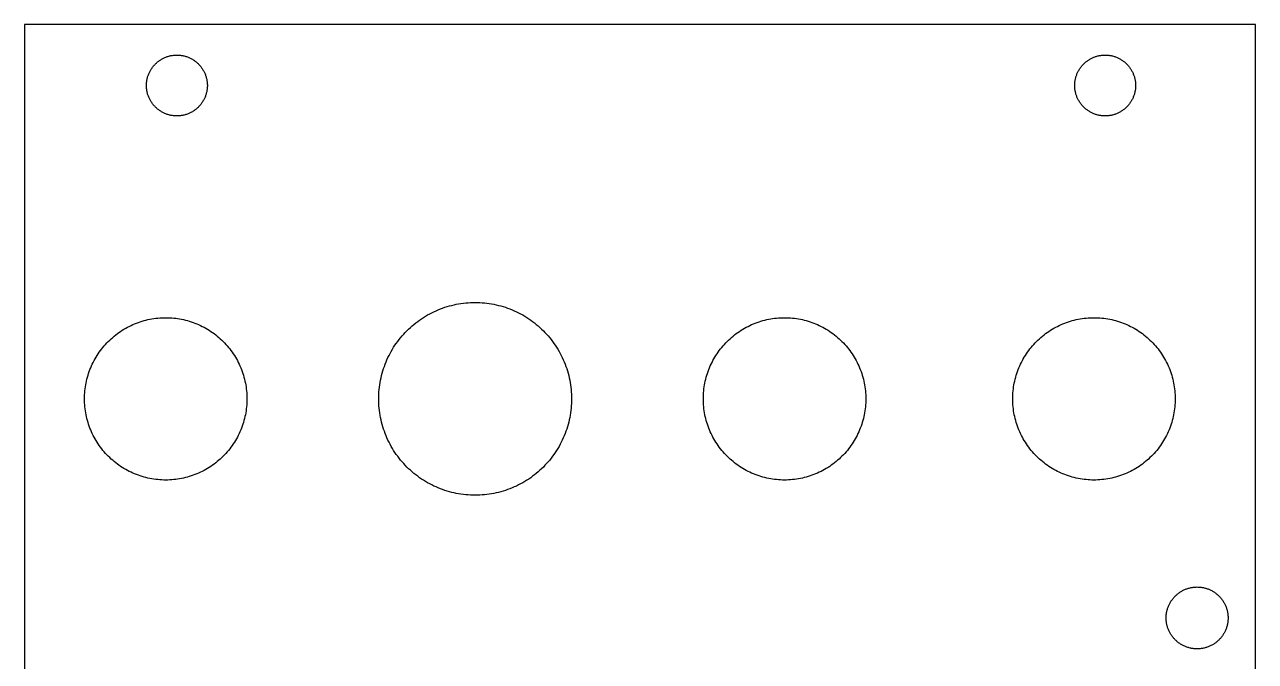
# Model space of a CAD drawing. Extents: x 9 to 70, y 0 to 129.
# Drawn here: x 8.9 to 69.6, y 97.4 to 128.8 of the extents above; entities that cross this region are included whole.
import ezdxf

# ---------------------------------------------------------------- set-up
doc = ezdxf.new("R2010")
doc.units = 0

msp = doc.modelspace()

# ---------------------------------------------------------------- linework, layer by layer
at = {"color": 5, "true_color": 0x0000ff}
msp.add_polyline3d([(69.56653, 0.3175, 0), (69.56653, 128.81762, 0), (8.94638, 128.81762, 0), (8.94638, 0.3175, 0), (69.56653, 0.3175, 0)], close=True, dxfattribs=at)
at = {"color": 34, "true_color": 0x008000}
for points in [[(8.946388, 0.3175, 0), (69.566536, 0.3175, 0), (69.566536, 128.817624, 0), (8.946388, 128.817624, 0), (8.946388, 0.3175, 0)], [(14.946376, 125.817376, 0), (14.946884, 125.856238, 0), (14.948408, 125.895354, 0), (14.950948, 125.934216, 0), (14.954504, 125.972824, 0), (14.959076, 126.011686, 0), (14.964664, 126.05004, 0), (14.971014, 126.088394, 0), (14.978634, 126.126748, 0), (14.98727, 126.164848, 0), (14.996668, 126.20244, 0), (15.007082, 126.240032, 0), (15.018512, 126.277116, 0), (15.030958, 126.3142, 0), (15.04442, 126.350776, 0), (15.058644, 126.386844, 0), (15.073884, 126.422658, 0), (15.09014, 126.458218, 0), (15.107158, 126.49327, 0), (15.125192, 126.527814, 0), (15.144242, 126.56185, 0), (15.1638, 126.595378, 0), (15.184628, 126.628398, 0), (15.205964, 126.66091, 0), (15.228316, 126.692914, 0), (15.25143, 126.724156, 0), (15.275306, 126.75489, 0), (15.300198, 126.784862, 0), (15.325598, 126.814326, 0), (15.352014, 126.843028, 0), (15.378938, 126.871222, 0), (15.406624, 126.898654, 0), (15.435072, 126.925324, 0), (15.464028, 126.950978, 0), (15.494, 126.976124, 0), (15.524226, 127.000508, 0), (15.555214, 127.02413, 0), (15.586964, 127.046736, 0), (15.619222, 127.068834, 0), (15.651988, 127.089662, 0), (15.685262, 127.109982, 0), (15.719044, 127.129286, 0), (15.753334, 127.147828, 0), (15.788132, 127.165354, 0), (15.823438, 127.181864, 0), (15.858998, 127.197612, 0), (15.895066, 127.212344, 0), (15.931388, 127.226314, 0), (15.968218, 127.239268, 0), (16.005302, 127.251206, 0), (16.04264, 127.262128, 0), (16.080232, 127.272034, 0), (16.118078, 127.281178, 0), (16.156178, 127.289052, 0), (16.194532, 127.296164, 0), (16.232886, 127.30226, 0), (16.271748, 127.30734, 0), (16.310356, 127.311404, 0), (16.349218, 127.314452, 0), (16.38808, 127.316484, 0), (16.426942, 127.3175, 0), (16.466058, 127.3175, 0), (16.50492, 127.316484, 0), (16.543782, 127.314452, 0), (16.582644, 127.311404, 0), (16.621252, 127.30734, 0), (16.660114, 127.30226, 0), (16.698468, 127.296164, 0), (16.736822, 127.289052, 0), (16.774922, 127.281178, 0), (16.812768, 127.272034, 0), (16.85036, 127.262128, 0), (16.887698, 127.251206, 0), (16.924782, 127.239268, 0), (16.961612, 127.226314, 0), (16.997934, 127.212344, 0), (17.034002, 127.197612, 0), (17.069562, 127.181864, 0), (17.104868, 127.165354, 0), (17.139666, 127.147828, 0), (17.173956, 127.129286, 0), (17.207738, 127.109982, 0), (17.241012, 127.089662, 0), (17.273778, 127.068834, 0), (17.306036, 127.046736, 0), (17.337786, 127.02413, 0), (17.368774, 127.000508, 0), (17.399, 126.976124, 0), (17.428972, 126.950978, 0), (17.457928, 126.925324, 0), (17.486376, 126.898654, 0), (17.514062, 126.871222, 0), (17.540986, 126.843028, 0), (17.567402, 126.814326, 0), (17.592802, 126.784862, 0), (17.617694, 126.75489, 0), (17.64157, 126.724156, 0), (17.664684, 126.692914, 0), (17.687036, 126.66091, 0), (17.708372, 126.628398, 0), (17.7292, 126.595378, 0), (17.748758, 126.56185, 0), (17.767808, 126.527814, 0), (17.785842, 126.49327, 0), (17.80286, 126.458218, 0), (17.819116, 126.422658, 0), (17.834356, 126.386844, 0), (17.84858, 126.350776, 0), (17.862042, 126.3142, 0), (17.874488, 126.277116, 0), (17.885918, 126.240032, 0), (17.896332, 126.20244, 0), (17.90573, 126.164848, 0), (17.914366, 126.126748, 0), (17.921986, 126.088394, 0), (17.928336, 126.05004, 0), (17.933924, 126.011686, 0), (17.938496, 125.972824, 0), (17.942052, 125.934216, 0), (17.944592, 125.895354, 0), (17.946116, 125.856238, 0), (17.946624, 125.817376, 0), (17.946116, 125.778514, 0), (17.944592, 125.739398, 0), (17.942052, 125.700536, 0), (17.938496, 125.661928, 0), (17.933924, 125.623066, 0), (17.928336, 125.584712, 0), (17.921986, 125.546358, 0), (17.914366, 125.508004, 0), (17.90573, 125.469904, 0), (17.896332, 125.432312, 0), (17.885918, 125.39472, 0), (17.874488, 125.357636, 0), (17.862042, 125.320552, 0), (17.84858, 125.283976, 0), (17.834356, 125.247908, 0), (17.819116, 125.212094, 0), (17.80286, 125.176534, 0), (17.785842, 125.141482, 0), (17.767808, 125.106938, 0), (17.748758, 125.072902, 0), (17.7292, 125.039374, 0), (17.708372, 125.006354, 0), (17.687036, 124.973842, 0), (17.664684, 124.941838, 0), (17.64157, 124.910596, 0), (17.617694, 124.879862, 0), (17.592802, 124.84989, 0), (17.567402, 124.820426, 0), (17.540986, 124.791724, 0), (17.514062, 124.76353, 0), (17.486376, 124.736098, 0), (17.457928, 124.709428, 0), (17.428972, 124.683774, 0), (17.399, 124.658628, 0), (17.368774, 124.634244, 0), (17.337786, 124.610622, 0), (17.306036, 124.588016, 0), (17.273778, 124.565918, 0), (17.241012, 124.54509, 0), (17.207738, 124.52477, 0), (17.173956, 124.505466, 0), (17.139666, 124.486924, 0), (17.104868, 124.469398, 0), (17.069562, 124.452888, 0), (17.034002, 124.43714, 0), (16.997934, 124.422408, 0), (16.961612, 124.408438, 0), (16.924782, 124.395484, 0), (16.887698, 124.383546, 0), (16.85036, 124.372624, 0), (16.812768, 124.362718, 0), (16.774922, 124.353574, 0), (16.736822, 124.3457, 0), (16.698468, 124.338588, 0), (16.660114, 124.332492, 0), (16.621252, 124.327412, 0), (16.582644, 124.323348, 0), (16.543782, 124.3203, 0), (16.50492, 124.318268, 0), (16.466058, 124.317252, 0), (16.426942, 124.317252, 0), (16.38808, 124.318268, 0), (16.349218, 124.3203, 0), (16.310356, 124.323348, 0), (16.271748, 124.327412, 0), (16.232886, 124.332492, 0), (16.194532, 124.338588, 0), (16.156178, 124.3457, 0), (16.118078, 124.353574, 0), (16.080232, 124.362718, 0), (16.04264, 124.372624, 0), (16.005302, 124.383546, 0), (15.968218, 124.395484, 0), (15.931388, 124.408438, 0), (15.895066, 124.422408, 0), (15.858998, 124.43714, 0), (15.823438, 124.452888, 0), (15.788132, 124.469398, 0), (15.753334, 124.486924, 0), (15.719044, 124.505466, 0), (15.685262, 124.52477, 0), (15.651988, 124.54509, 0), (15.619222, 124.565918, 0), (15.586964, 124.588016, 0), (15.555214, 124.610622, 0), (15.524226, 124.634244, 0), (15.494, 124.658628, 0), (15.464028, 124.683774, 0), (15.435072, 124.709428, 0), (15.406624, 124.736098, 0), (15.378938, 124.76353, 0), (15.352014, 124.791724, 0), (15.325598, 124.820426, 0), (15.300198, 124.84989, 0), (15.275306, 124.879862, 0), (15.25143, 124.910596, 0), (15.228316, 124.941838, 0), (15.205964, 124.973842, 0), (15.184628, 125.006354, 0), (15.1638, 125.039374, 0), (15.144242, 125.072902, 0), (15.125192, 125.106938, 0), (15.107158, 125.141482, 0), (15.09014, 125.176534, 0), (15.073884, 125.212094, 0), (15.058644, 125.247908, 0), (15.04442, 125.283976, 0), (15.030958, 125.320552, 0), (15.018512, 125.357636, 0), (15.007082, 125.39472, 0), (14.996668, 125.432312, 0), (14.98727, 125.469904, 0), (14.978634, 125.508004, 0), (14.971014, 125.546358, 0), (14.964664, 125.584712, 0), (14.959076, 125.623066, 0), (14.954504, 125.661928, 0), (14.950948, 125.700536, 0), (14.948408, 125.739398, 0), (14.946884, 125.778514, 0), (14.946376, 125.817376, 0)], [(60.666376, 125.817376, 0), (60.666884, 125.856238, 0), (60.668408, 125.895354, 0), (60.670948, 125.934216, 0), (60.674504, 125.972824, 0), (60.679076, 126.011686, 0), (60.684664, 126.05004, 0), (60.691014, 126.088394, 0), (60.698634, 126.126748, 0), (60.70727, 126.164848, 0), (60.716668, 126.20244, 0), (60.727082, 126.240032, 0), (60.738512, 126.277116, 0), (60.750958, 126.3142, 0), (60.76442, 126.350776, 0), (60.778644, 126.386844, 0), (60.793884, 126.422658, 0), (60.81014, 126.458218, 0), (60.827158, 126.49327, 0), (60.845192, 126.527814, 0), (60.864242, 126.56185, 0), (60.8838, 126.595378, 0), (60.904628, 126.628398, 0), (60.925964, 126.66091, 0), (60.948316, 126.692914, 0), (60.97143, 126.724156, 0), (60.995306, 126.75489, 0), (61.020198, 126.784862, 0), (61.045598, 126.814326, 0), (61.072014, 126.843028, 0), (61.098938, 126.871222, 0), (61.126624, 126.898654, 0), (61.155072, 126.925324, 0), (61.184028, 126.950978, 0), (61.214, 126.976124, 0), (61.244226, 127.000508, 0), (61.275214, 127.02413, 0), (61.306964, 127.046736, 0), (61.339222, 127.068834, 0), (61.371988, 127.089662, 0), (61.405262, 127.109982, 0), (61.439044, 127.129286, 0), (61.473334, 127.147828, 0), (61.508132, 127.165354, 0), (61.543438, 127.181864, 0), (61.578998, 127.197612, 0), (61.615066, 127.212344, 0), (61.651388, 127.226314, 0), (61.688218, 127.239268, 0), (61.725302, 127.251206, 0), (61.76264, 127.262128, 0), (61.800232, 127.272034, 0), (61.838078, 127.281178, 0), (61.876178, 127.289052, 0), (61.914532, 127.296164, 0), (61.952886, 127.30226, 0), (61.991748, 127.30734, 0), (62.030356, 127.311404, 0), (62.069218, 127.314452, 0), (62.10808, 127.316484, 0), (62.146942, 127.3175, 0), (62.186058, 127.3175, 0), (62.22492, 127.316484, 0), (62.263782, 127.314452, 0), (62.302644, 127.311404, 0), (62.341252, 127.30734, 0), (62.380114, 127.30226, 0), (62.418468, 127.296164, 0), (62.456822, 127.289052, 0), (62.494922, 127.281178, 0), (62.532768, 127.272034, 0), (62.57036, 127.262128, 0), (62.607698, 127.251206, 0), (62.644782, 127.239268, 0), (62.681612, 127.226314, 0), (62.717934, 127.212344, 0), (62.754002, 127.197612, 0), (62.789562, 127.181864, 0), (62.824868, 127.165354, 0), (62.859666, 127.147828, 0), (62.893956, 127.129286, 0), (62.927738, 127.109982, 0), (62.961012, 127.089662, 0), (62.993778, 127.068834, 0), (63.026036, 127.046736, 0), (63.057786, 127.02413, 0), (63.088774, 127.000508, 0), (63.119, 126.976124, 0), (63.148972, 126.950978, 0), (63.177928, 126.925324, 0), (63.206376, 126.898654, 0), (63.234062, 126.871222, 0), (63.260986, 126.843028, 0), (63.287402, 126.814326, 0), (63.312802, 126.784862, 0), (63.337694, 126.75489, 0), (63.36157, 126.724156, 0), (63.384684, 126.692914, 0), (63.407036, 126.66091, 0), (63.428372, 126.628398, 0), (63.4492, 126.595378, 0), (63.468758, 126.56185, 0), (63.487808, 126.527814, 0), (63.505842, 126.49327, 0), (63.52286, 126.458218, 0), (63.539116, 126.422658, 0), (63.554356, 126.386844, 0), (63.56858, 126.350776, 0), (63.582042, 126.3142, 0), (63.594488, 126.277116, 0), (63.605918, 126.240032, 0), (63.616332, 126.20244, 0), (63.62573, 126.164848, 0), (63.634366, 126.126748, 0), (63.641986, 126.088394, 0), (63.648336, 126.05004, 0), (63.653924, 126.011686, 0), (63.658496, 125.972824, 0), (63.662052, 125.934216, 0), (63.664592, 125.895354, 0), (63.666116, 125.856238, 0), (63.666624, 125.817376, 0), (63.666116, 125.778514, 0), (63.664592, 125.739398, 0), (63.662052, 125.700536, 0), (63.658496, 125.661928, 0), (63.653924, 125.623066, 0), (63.648336, 125.584712, 0), (63.641986, 125.546358, 0), (63.634366, 125.508004, 0), (63.62573, 125.469904, 0), (63.616332, 125.432312, 0), (63.605918, 125.39472, 0), (63.594488, 125.357636, 0), (63.582042, 125.320552, 0), (63.56858, 125.283976, 0), (63.554356, 125.247908, 0), (63.539116, 125.212094, 0), (63.52286, 125.176534, 0), (63.505842, 125.141482, 0), (63.487808, 125.106938, 0), (63.468758, 125.072902, 0), (63.4492, 125.039374, 0), (63.428372, 125.006354, 0), (63.407036, 124.973842, 0), (63.384684, 124.941838, 0), (63.36157, 124.910596, 0), (63.337694, 124.879862, 0), (63.312802, 124.84989, 0), (63.287402, 124.820426, 0), (63.260986, 124.791724, 0), (63.234062, 124.76353, 0), (63.206376, 124.736098, 0), (63.177928, 124.709428, 0), (63.148972, 124.683774, 0), (63.119, 124.658628, 0), (63.088774, 124.634244, 0), (63.057786, 124.610622, 0), (63.026036, 124.588016, 0), (62.993778, 124.565918, 0), (62.961012, 124.54509, 0), (62.927738, 124.52477, 0), (62.893956, 124.505466, 0), (62.859666, 124.486924, 0), (62.824868, 124.469398, 0), (62.789562, 124.452888, 0), (62.754002, 124.43714, 0), (62.717934, 124.422408, 0), (62.681612, 124.408438, 0), (62.644782, 124.395484, 0), (62.607698, 124.383546, 0), (62.57036, 124.372624, 0), (62.532768, 124.362718, 0), (62.494922, 124.353574, 0), (62.456822, 124.3457, 0), (62.418468, 124.338588, 0), (62.380114, 124.332492, 0), (62.341252, 124.327412, 0), (62.302644, 124.323348, 0), (62.263782, 124.3203, 0), (62.22492, 124.318268, 0), (62.186058, 124.317252, 0), (62.146942, 124.317252, 0), (62.10808, 124.318268, 0), (62.069218, 124.3203, 0), (62.030356, 124.323348, 0), (61.991748, 124.327412, 0), (61.952886, 124.332492, 0), (61.914532, 124.338588, 0), (61.876178, 124.3457, 0), (61.838078, 124.353574, 0), (61.800232, 124.362718, 0), (61.76264, 124.372624, 0), (61.725302, 124.383546, 0), (61.688218, 124.395484, 0), (61.651388, 124.408438, 0), (61.615066, 124.422408, 0), (61.578998, 124.43714, 0), (61.543438, 124.452888, 0), (61.508132, 124.469398, 0), (61.473334, 124.486924, 0), (61.439044, 124.505466, 0), (61.405262, 124.52477, 0), (61.371988, 124.54509, 0), (61.339222, 124.565918, 0), (61.306964, 124.588016, 0), (61.275214, 124.610622, 0), (61.244226, 124.634244, 0), (61.214, 124.658628, 0), (61.184028, 124.683774, 0), (61.155072, 124.709428, 0), (61.126624, 124.736098, 0), (61.098938, 124.76353, 0), (61.072014, 124.791724, 0), (61.045598, 124.820426, 0), (61.020198, 124.84989, 0), (60.995306, 124.879862, 0), (60.97143, 124.910596, 0), (60.948316, 124.941838, 0), (60.925964, 124.973842, 0), (60.904628, 125.006354, 0), (60.8838, 125.039374, 0), (60.864242, 125.072902, 0), (60.845192, 125.106938, 0), (60.827158, 125.141482, 0), (60.81014, 125.176534, 0), (60.793884, 125.212094, 0), (60.778644, 125.247908, 0), (60.76442, 125.283976, 0), (60.750958, 125.320552, 0), (60.738512, 125.357636, 0), (60.727082, 125.39472, 0), (60.716668, 125.432312, 0), (60.70727, 125.469904, 0), (60.698634, 125.508004, 0), (60.691014, 125.546358, 0), (60.684664, 125.584712, 0), (60.679076, 125.623066, 0), (60.674504, 125.661928, 0), (60.670948, 125.700536, 0), (60.668408, 125.739398, 0), (60.666884, 125.778514, 0), (60.666376, 125.817376, 0)], [(26.386536, 110.377478, 0), (26.38806, 110.494064, 0), (26.392378, 110.61065, 0), (26.39949, 110.726982, 0), (26.409396, 110.84306, 0), (26.42235, 110.958884, 0), (26.437844, 111.074454, 0), (26.456386, 111.189516, 0), (26.477722, 111.30407, 0), (26.501852, 111.418116, 0), (26.528776, 111.531654, 0), (26.558494, 111.64443, 0), (26.591006, 111.756444, 0), (26.626312, 111.867442, 0), (26.664158, 111.977678, 0), (26.704798, 112.086898, 0), (26.748232, 112.195356, 0), (26.793952, 112.30229, 0), (26.842466, 112.408462, 0), (26.893774, 112.51311, 0), (26.947368, 112.616742, 0), (27.003756, 112.71885, 0), (27.06243, 112.819434, 0), (27.12339, 112.918748, 0), (27.187144, 113.016538, 0), (27.25293, 113.11255, 0), (27.321256, 113.207038, 0), (27.391868, 113.299748, 0), (27.464766, 113.390934, 0), (27.539696, 113.480088, 0), (27.616912, 113.567464, 0), (27.696414, 113.652808, 0), (27.777694, 113.736374, 0), (27.86126, 113.817654, 0), (27.946604, 113.897156, 0), (28.03398, 113.974372, 0), (28.123134, 114.049302, 0), (28.21432, 114.1222, 0), (28.30703, 114.192812, 0), (28.401518, 114.261138, 0), (28.49753, 114.326924, 0), (28.59532, 114.390678, 0), (28.694634, 114.451638, 0), (28.795218, 114.510312, 0), (28.897326, 114.5667, 0), (29.000958, 114.620294, 0), (29.105606, 114.671602, 0), (29.211778, 114.720116, 0), (29.318712, 114.765836, 0), (29.42717, 114.80927, 0), (29.53639, 114.84991, 0), (29.646626, 114.887756, 0), (29.757624, 114.923062, 0), (29.869638, 114.955574, 0), (29.982414, 114.985292, 0), (30.095952, 115.012216, 0), (30.209998, 115.036346, 0), (30.324552, 115.057682, 0), (30.439614, 115.076224, 0), (30.555184, 115.091718, 0), (30.671008, 115.104672, 0), (30.787086, 115.114578, 0), (30.903418, 115.12169, 0), (31.020004, 115.126008, 0), (31.13659, 115.127532, 0), (31.253176, 115.126008, 0), (31.369762, 115.12169, 0), (31.486094, 115.114578, 0), (31.602172, 115.104672, 0), (31.717996, 115.091718, 0), (31.833566, 115.076224, 0), (31.948628, 115.057682, 0), (32.063182, 115.036346, 0), (32.177228, 115.012216, 0), (32.290766, 114.985292, 0), (32.403542, 114.955574, 0), (32.515556, 114.923062, 0), (32.626554, 114.887756, 0), (32.73679, 114.84991, 0), (32.84601, 114.80927, 0), (32.954468, 114.765836, 0), (33.061402, 114.720116, 0), (33.167574, 114.671602, 0), (33.272222, 114.620294, 0), (33.375854, 114.5667, 0), (33.477962, 114.510312, 0), (33.578546, 114.451638, 0), (33.67786, 114.390678, 0), (33.77565, 114.326924, 0), (33.871662, 114.261138, 0), (33.96615, 114.192812, 0), (34.05886, 114.1222, 0), (34.150046, 114.049302, 0), (34.2392, 113.974372, 0), (34.326576, 113.897156, 0), (34.41192, 113.817654, 0), (34.495486, 113.736374, 0), (34.576766, 113.652808, 0), (34.656268, 113.567464, 0), (34.733484, 113.480088, 0), (34.808414, 113.390934, 0), (34.881312, 113.299748, 0), (34.951924, 113.207038, 0), (35.02025, 113.11255, 0), (35.086036, 113.016538, 0), (35.14979, 112.918748, 0), (35.21075, 112.819434, 0), (35.269424, 112.71885, 0), (35.325812, 112.616742, 0), (35.379406, 112.51311, 0), (35.430714, 112.408462, 0), (35.479228, 112.30229, 0), (35.524948, 112.195356, 0), (35.568382, 112.086898, 0), (35.609022, 111.977678, 0), (35.646868, 111.867442, 0), (35.682174, 111.756444, 0), (35.714686, 111.64443, 0), (35.744404, 111.531654, 0), (35.771328, 111.418116, 0), (35.795458, 111.30407, 0), (35.816794, 111.189516, 0), (35.835336, 111.074454, 0), (35.85083, 110.958884, 0), (35.863784, 110.84306, 0), (35.87369, 110.726982, 0), (35.880802, 110.61065, 0), (35.88512, 110.494064, 0), (35.886644, 110.377478, 0), (35.88512, 110.260892, 0), (35.880802, 110.144306, 0), (35.87369, 110.027974, 0), (35.863784, 109.911896, 0), (35.85083, 109.796072, 0), (35.835336, 109.680502, 0), (35.816794, 109.56544, 0), (35.795458, 109.450886, 0), (35.771328, 109.33684, 0), (35.744404, 109.223302, 0), (35.714686, 109.110526, 0), (35.682174, 108.998512, 0), (35.646868, 108.887514, 0), (35.609022, 108.777278, 0), (35.568382, 108.668058, 0), (35.524948, 108.5596, 0), (35.479228, 108.452666, 0), (35.430714, 108.346494, 0), (35.379406, 108.241846, 0), (35.325812, 108.138214, 0), (35.269424, 108.036106, 0), (35.21075, 107.935522, 0), (35.14979, 107.836208, 0), (35.086036, 107.738418, 0), (35.02025, 107.642406, 0), (34.951924, 107.547918, 0), (34.881312, 107.455208, 0), (34.808414, 107.364022, 0), (34.733484, 107.274868, 0), (34.656268, 107.187492, 0), (34.576766, 107.102148, 0), (34.495486, 107.018582, 0), (34.41192, 106.937302, 0), (34.326576, 106.8578, 0), (34.2392, 106.780584, 0), (34.150046, 106.705654, 0), (34.05886, 106.632756, 0), (33.96615, 106.562144, 0), (33.871662, 106.493818, 0), (33.77565, 106.428032, 0), (33.67786, 106.364278, 0), (33.578546, 106.303318, 0), (33.477962, 106.244644, 0), (33.375854, 106.188256, 0), (33.272222, 106.134662, 0), (33.167574, 106.083354, 0), (33.061402, 106.03484, 0), (32.954468, 105.98912, 0), (32.84601, 105.945686, 0), (32.73679, 105.905046, 0), (32.626554, 105.8672, 0), (32.515556, 105.831894, 0), (32.403542, 105.799382, 0), (32.290766, 105.769664, 0), (32.177228, 105.74274, 0), (32.063182, 105.71861, 0), (31.948628, 105.697274, 0), (31.833566, 105.678732, 0), (31.717996, 105.663238, 0), (31.602172, 105.650284, 0), (31.486094, 105.640378, 0), (31.369762, 105.633266, 0), (31.253176, 105.628948, 0), (31.13659, 105.627424, 0), (31.020004, 105.628948, 0), (30.903418, 105.633266, 0), (30.787086, 105.640378, 0), (30.671008, 105.650284, 0), (30.555184, 105.663238, 0), (30.439614, 105.678732, 0), (30.324552, 105.697274, 0), (30.209998, 105.71861, 0), (30.095952, 105.74274, 0), (29.982414, 105.769664, 0), (29.869638, 105.799382, 0), (29.757624, 105.831894, 0), (29.646626, 105.8672, 0), (29.53639, 105.905046, 0), (29.42717, 105.945686, 0), (29.318712, 105.98912, 0), (29.211778, 106.03484, 0), (29.105606, 106.083354, 0), (29.000958, 106.134662, 0), (28.897326, 106.188256, 0), (28.795218, 106.244644, 0), (28.694634, 106.303318, 0), (28.59532, 106.364278, 0), (28.49753, 106.428032, 0), (28.401518, 106.493818, 0), (28.30703, 106.562144, 0), (28.21432, 106.632756, 0), (28.123134, 106.705654, 0), (28.03398, 106.780584, 0), (27.946604, 106.8578, 0), (27.86126, 106.937302, 0), (27.777694, 107.018582, 0), (27.696414, 107.102148, 0), (27.616912, 107.187492, 0), (27.539696, 107.274868, 0), (27.464766, 107.364022, 0), (27.391868, 107.455208, 0), (27.321256, 107.547918, 0), (27.25293, 107.642406, 0), (27.187144, 107.738418, 0), (27.12339, 107.836208, 0), (27.06243, 107.935522, 0), (27.003756, 108.036106, 0), (26.947368, 108.138214, 0), (26.893774, 108.241846, 0), (26.842466, 108.346494, 0), (26.793952, 108.452666, 0), (26.748232, 108.5596, 0), (26.704798, 108.668058, 0), (26.664158, 108.777278, 0), (26.626312, 108.887514, 0), (26.591006, 108.998512, 0), (26.558494, 109.110526, 0), (26.528776, 109.223302, 0), (26.501852, 109.33684, 0), (26.477722, 109.450886, 0), (26.456386, 109.56544, 0), (26.437844, 109.680502, 0), (26.42235, 109.796072, 0), (26.409396, 109.911896, 0), (26.39949, 110.027974, 0), (26.392378, 110.144306, 0), (26.38806, 110.260892, 0), (26.386536, 110.377478, 0)], [(11.896598, 110.377478, 0), (11.897868, 110.475522, 0), (11.901424, 110.57382, 0), (11.90752, 110.67161, 0), (11.915902, 110.769654, 0), (11.92657, 110.86719, 0), (11.939778, 110.964472, 0), (11.955526, 111.061246, 0), (11.97356, 111.157766, 0), (11.99388, 111.253778, 0), (12.016486, 111.349282, 0), (12.041378, 111.444278, 0), (12.06881, 111.538512, 0), (12.098528, 111.632238, 0), (12.130532, 111.724948, 0), (12.164568, 111.81715, 0), (12.201144, 111.908082, 0), (12.239752, 111.998506, 0), (12.280646, 112.08766, 0), (12.323826, 112.175798, 0), (12.369038, 112.263174, 0), (12.416282, 112.349026, 0), (12.465558, 112.433862, 0), (12.51712, 112.517428, 0), (12.570714, 112.599724, 0), (12.62634, 112.68075, 0), (12.683744, 112.760252, 0), (12.74318, 112.838484, 0), (12.804648, 112.914938, 0), (12.86764, 112.990122, 0), (12.932918, 113.063782, 0), (12.99972, 113.135664, 0), (13.068046, 113.206022, 0), (13.138404, 113.274348, 0), (13.210286, 113.34115, 0), (13.283946, 113.406428, 0), (13.35913, 113.46942, 0), (13.435584, 113.530888, 0), (13.513816, 113.590324, 0), (13.593318, 113.647728, 0), (13.674344, 113.703354, 0), (13.75664, 113.756948, 0), (13.840206, 113.80851, 0), (13.925042, 113.857786, 0), (14.010894, 113.90503, 0), (14.09827, 113.950242, 0), (14.186408, 113.993422, 0), (14.275562, 114.034316, 0), (14.365986, 114.072924, 0), (14.456918, 114.1095, 0), (14.54912, 114.143536, 0), (14.64183, 114.17554, 0), (14.735556, 114.205258, 0), (14.82979, 114.23269, 0), (14.924786, 114.257582, 0), (15.02029, 114.280188, 0), (15.116302, 114.300508, 0), (15.212822, 114.318542, 0), (15.309596, 114.33429, 0), (15.406878, 114.347498, 0), (15.504414, 114.358166, 0), (15.602458, 114.366548, 0), (15.700248, 114.372644, 0), (15.798546, 114.3762, 0), (15.89659, 114.37747, 0), (15.994634, 114.3762, 0), (16.092932, 114.372644, 0), (16.190722, 114.366548, 0), (16.288766, 114.358166, 0), (16.386302, 114.347498, 0), (16.483584, 114.33429, 0), (16.580358, 114.318542, 0), (16.676878, 114.300508, 0), (16.77289, 114.280188, 0), (16.868394, 114.257582, 0), (16.96339, 114.23269, 0), (17.057624, 114.205258, 0), (17.15135, 114.17554, 0), (17.24406, 114.143536, 0), (17.336262, 114.1095, 0), (17.427194, 114.072924, 0), (17.517618, 114.034316, 0), (17.606772, 113.993422, 0), (17.69491, 113.950242, 0), (17.782286, 113.90503, 0), (17.868138, 113.857786, 0), (17.952974, 113.80851, 0), (18.03654, 113.756948, 0), (18.118836, 113.703354, 0), (18.199862, 113.647728, 0), (18.279364, 113.590324, 0), (18.357596, 113.530888, 0), (18.43405, 113.46942, 0), (18.509234, 113.406428, 0), (18.582894, 113.34115, 0), (18.654776, 113.274348, 0), (18.725134, 113.206022, 0), (18.79346, 113.135664, 0), (18.860262, 113.063782, 0), (18.92554, 112.990122, 0), (18.988532, 112.914938, 0), (19.05, 112.838484, 0), (19.109436, 112.760252, 0), (19.16684, 112.68075, 0), (19.222466, 112.599724, 0), (19.27606, 112.517428, 0), (19.327622, 112.433862, 0), (19.376898, 112.349026, 0), (19.424142, 112.263174, 0), (19.469354, 112.175798, 0), (19.512534, 112.08766, 0), (19.553428, 111.998506, 0), (19.592036, 111.908082, 0), (19.628612, 111.81715, 0), (19.662648, 111.724948, 0), (19.694652, 111.632238, 0), (19.72437, 111.538512, 0), (19.751802, 111.444278, 0), (19.776694, 111.349282, 0), (19.7993, 111.253778, 0), (19.81962, 111.157766, 0), (19.837654, 111.061246, 0), (19.853402, 110.964472, 0), (19.86661, 110.86719, 0), (19.877278, 110.769654, 0), (19.88566, 110.67161, 0), (19.891756, 110.57382, 0), (19.895312, 110.475522, 0), (19.896582, 110.377478, 0), (19.895312, 110.279434, 0), (19.891756, 110.181136, 0), (19.88566, 110.083346, 0), (19.877278, 109.985302, 0), (19.86661, 109.887766, 0), (19.853402, 109.790484, 0), (19.837654, 109.69371, 0), (19.81962, 109.59719, 0), (19.7993, 109.501178, 0), (19.776694, 109.405674, 0), (19.751802, 109.310678, 0), (19.72437, 109.216444, 0), (19.694652, 109.122718, 0), (19.662648, 109.030008, 0), (19.628612, 108.937806, 0), (19.592036, 108.846874, 0), (19.553428, 108.75645, 0), (19.512534, 108.667296, 0), (19.469354, 108.579158, 0), (19.424142, 108.491782, 0), (19.376898, 108.40593, 0), (19.327622, 108.321094, 0), (19.27606, 108.237528, 0), (19.222466, 108.155232, 0), (19.16684, 108.074206, 0), (19.109436, 107.994704, 0), (19.05, 107.916472, 0), (18.988532, 107.840018, 0), (18.92554, 107.764834, 0), (18.860262, 107.691174, 0), (18.79346, 107.619292, 0), (18.725134, 107.548934, 0), (18.654776, 107.480608, 0), (18.582894, 107.413806, 0), (18.509234, 107.348528, 0), (18.43405, 107.285536, 0), (18.357596, 107.224068, 0), (18.279364, 107.164632, 0), (18.199862, 107.107228, 0), (18.118836, 107.051602, 0), (18.03654, 106.998008, 0), (17.952974, 106.946446, 0), (17.868138, 106.89717, 0), (17.782286, 106.849926, 0), (17.69491, 106.804714, 0), (17.606772, 106.761534, 0), (17.517618, 106.72064, 0), (17.427194, 106.682032, 0), (17.336262, 106.645456, 0), (17.24406, 106.61142, 0), (17.15135, 106.579416, 0), (17.057624, 106.549698, 0), (16.96339, 106.522266, 0), (16.868394, 106.497374, 0), (16.77289, 106.474768, 0), (16.676878, 106.454448, 0), (16.580358, 106.436414, 0), (16.483584, 106.420666, 0), (16.386302, 106.407458, 0), (16.288766, 106.39679, 0), (16.190722, 106.388408, 0), (16.092932, 106.382312, 0), (15.994634, 106.378756, 0), (15.89659, 106.377486, 0), (15.798546, 106.378756, 0), (15.700248, 106.382312, 0), (15.602458, 106.388408, 0), (15.504414, 106.39679, 0), (15.406878, 106.407458, 0), (15.309596, 106.420666, 0), (15.212822, 106.436414, 0), (15.116302, 106.454448, 0), (15.02029, 106.474768, 0), (14.924786, 106.497374, 0), (14.82979, 106.522266, 0), (14.735556, 106.549698, 0), (14.64183, 106.579416, 0), (14.54912, 106.61142, 0), (14.456918, 106.645456, 0), (14.365986, 106.682032, 0), (14.275562, 106.72064, 0), (14.186408, 106.761534, 0), (14.09827, 106.804714, 0), (14.010894, 106.849926, 0), (13.925042, 106.89717, 0), (13.840206, 106.946446, 0), (13.75664, 106.998008, 0), (13.674344, 107.051602, 0), (13.593318, 107.107228, 0), (13.513816, 107.164632, 0), (13.435584, 107.224068, 0), (13.35913, 107.285536, 0), (13.283946, 107.348528, 0), (13.210286, 107.413806, 0), (13.138404, 107.480608, 0), (13.068046, 107.548934, 0), (12.99972, 107.619292, 0), (12.932918, 107.691174, 0), (12.86764, 107.764834, 0), (12.804648, 107.840018, 0), (12.74318, 107.916472, 0), (12.683744, 107.994704, 0), (12.62634, 108.074206, 0), (12.570714, 108.155232, 0), (12.51712, 108.237528, 0), (12.465558, 108.321094, 0), (12.416282, 108.40593, 0), (12.369038, 108.491782, 0), (12.323826, 108.579158, 0), (12.280646, 108.667296, 0), (12.239752, 108.75645, 0), (12.201144, 108.846874, 0), (12.164568, 108.937806, 0), (12.130532, 109.030008, 0), (12.098528, 109.122718, 0), (12.06881, 109.216444, 0), (12.041378, 109.310678, 0), (12.016486, 109.405674, 0), (11.99388, 109.501178, 0), (11.97356, 109.59719, 0), (11.955526, 109.69371, 0), (11.939778, 109.790484, 0), (11.92657, 109.887766, 0), (11.915902, 109.985302, 0), (11.90752, 110.083346, 0), (11.901424, 110.181136, 0), (11.897868, 110.279434, 0), (11.896598, 110.377478, 0)], [(42.376598, 110.377478, 0), (42.377868, 110.475522, 0), (42.381424, 110.57382, 0), (42.38752, 110.67161, 0), (42.395902, 110.769654, 0), (42.40657, 110.86719, 0), (42.419778, 110.964472, 0), (42.435526, 111.061246, 0), (42.45356, 111.157766, 0), (42.47388, 111.253778, 0), (42.496486, 111.349282, 0), (42.521378, 111.444278, 0), (42.54881, 111.538512, 0), (42.578528, 111.632238, 0), (42.610532, 111.724948, 0), (42.644568, 111.81715, 0), (42.681144, 111.908082, 0), (42.719752, 111.998506, 0), (42.760646, 112.08766, 0), (42.803826, 112.175798, 0), (42.849038, 112.263174, 0), (42.896282, 112.349026, 0), (42.945558, 112.433862, 0), (42.99712, 112.517428, 0), (43.050714, 112.599724, 0), (43.10634, 112.68075, 0), (43.163744, 112.760252, 0), (43.22318, 112.838484, 0), (43.284648, 112.914938, 0), (43.34764, 112.990122, 0), (43.412918, 113.063782, 0), (43.47972, 113.135664, 0), (43.548046, 113.206022, 0), (43.618404, 113.274348, 0), (43.690286, 113.34115, 0), (43.763946, 113.406428, 0), (43.83913, 113.46942, 0), (43.915584, 113.530888, 0), (43.993816, 113.590324, 0), (44.073318, 113.647728, 0), (44.154344, 113.703354, 0), (44.23664, 113.756948, 0), (44.320206, 113.80851, 0), (44.405042, 113.857786, 0), (44.490894, 113.90503, 0), (44.57827, 113.950242, 0), (44.666408, 113.993422, 0), (44.755562, 114.034316, 0), (44.845986, 114.072924, 0), (44.936918, 114.1095, 0), (45.02912, 114.143536, 0), (45.12183, 114.17554, 0), (45.215556, 114.205258, 0), (45.30979, 114.23269, 0), (45.404786, 114.257582, 0), (45.50029, 114.280188, 0), (45.596302, 114.300508, 0), (45.692822, 114.318542, 0), (45.789596, 114.33429, 0), (45.886878, 114.347498, 0), (45.984414, 114.358166, 0), (46.082458, 114.366548, 0), (46.180248, 114.372644, 0), (46.278546, 114.3762, 0), (46.37659, 114.37747, 0), (46.474634, 114.3762, 0), (46.572932, 114.372644, 0), (46.670722, 114.366548, 0), (46.768766, 114.358166, 0), (46.866302, 114.347498, 0), (46.963584, 114.33429, 0), (47.060358, 114.318542, 0), (47.156878, 114.300508, 0), (47.25289, 114.280188, 0), (47.348394, 114.257582, 0), (47.44339, 114.23269, 0), (47.537624, 114.205258, 0), (47.63135, 114.17554, 0), (47.72406, 114.143536, 0), (47.816262, 114.1095, 0), (47.907194, 114.072924, 0), (47.997618, 114.034316, 0), (48.086772, 113.993422, 0), (48.17491, 113.950242, 0), (48.262286, 113.90503, 0), (48.348138, 113.857786, 0), (48.432974, 113.80851, 0), (48.51654, 113.756948, 0), (48.598836, 113.703354, 0), (48.679862, 113.647728, 0), (48.759364, 113.590324, 0), (48.837596, 113.530888, 0), (48.91405, 113.46942, 0), (48.989234, 113.406428, 0), (49.062894, 113.34115, 0), (49.134776, 113.274348, 0), (49.205134, 113.206022, 0), (49.27346, 113.135664, 0), (49.340262, 113.063782, 0), (49.40554, 112.990122, 0), (49.468532, 112.914938, 0), (49.53, 112.838484, 0), (49.589436, 112.760252, 0), (49.64684, 112.68075, 0), (49.702466, 112.599724, 0), (49.75606, 112.517428, 0), (49.807622, 112.433862, 0), (49.856898, 112.349026, 0), (49.904142, 112.263174, 0), (49.949354, 112.175798, 0), (49.992534, 112.08766, 0), (50.033428, 111.998506, 0), (50.072036, 111.908082, 0), (50.108612, 111.81715, 0), (50.142648, 111.724948, 0), (50.174652, 111.632238, 0), (50.20437, 111.538512, 0), (50.231802, 111.444278, 0), (50.256694, 111.349282, 0), (50.2793, 111.253778, 0), (50.29962, 111.157766, 0), (50.317654, 111.061246, 0), (50.333402, 110.964472, 0), (50.34661, 110.86719, 0), (50.357278, 110.769654, 0), (50.36566, 110.67161, 0), (50.371756, 110.57382, 0), (50.375312, 110.475522, 0), (50.376582, 110.377478, 0), (50.375312, 110.279434, 0), (50.371756, 110.181136, 0), (50.36566, 110.083346, 0), (50.357278, 109.985302, 0), (50.34661, 109.887766, 0), (50.333402, 109.790484, 0), (50.317654, 109.69371, 0), (50.29962, 109.59719, 0), (50.2793, 109.501178, 0), (50.256694, 109.405674, 0), (50.231802, 109.310678, 0), (50.20437, 109.216444, 0), (50.174652, 109.122718, 0), (50.142648, 109.030008, 0), (50.108612, 108.937806, 0), (50.072036, 108.846874, 0), (50.033428, 108.75645, 0), (49.992534, 108.667296, 0), (49.949354, 108.579158, 0), (49.904142, 108.491782, 0), (49.856898, 108.40593, 0), (49.807622, 108.321094, 0), (49.75606, 108.237528, 0), (49.702466, 108.155232, 0), (49.64684, 108.074206, 0), (49.589436, 107.994704, 0), (49.53, 107.916472, 0), (49.468532, 107.840018, 0), (49.40554, 107.764834, 0), (49.340262, 107.691174, 0), (49.27346, 107.619292, 0), (49.205134, 107.548934, 0), (49.134776, 107.480608, 0), (49.062894, 107.413806, 0), (48.989234, 107.348528, 0), (48.91405, 107.285536, 0), (48.837596, 107.224068, 0), (48.759364, 107.164632, 0), (48.679862, 107.107228, 0), (48.598836, 107.051602, 0), (48.51654, 106.998008, 0), (48.432974, 106.946446, 0), (48.348138, 106.89717, 0), (48.262286, 106.849926, 0), (48.17491, 106.804714, 0), (48.086772, 106.761534, 0), (47.997618, 106.72064, 0), (47.907194, 106.682032, 0), (47.816262, 106.645456, 0), (47.72406, 106.61142, 0), (47.63135, 106.579416, 0), (47.537624, 106.549698, 0), (47.44339, 106.522266, 0), (47.348394, 106.497374, 0), (47.25289, 106.474768, 0), (47.156878, 106.454448, 0), (47.060358, 106.436414, 0), (46.963584, 106.420666, 0), (46.866302, 106.407458, 0), (46.768766, 106.39679, 0), (46.670722, 106.388408, 0), (46.572932, 106.382312, 0), (46.474634, 106.378756, 0), (46.37659, 106.377486, 0), (46.278546, 106.378756, 0), (46.180248, 106.382312, 0), (46.082458, 106.388408, 0), (45.984414, 106.39679, 0), (45.886878, 106.407458, 0), (45.789596, 106.420666, 0), (45.692822, 106.436414, 0), (45.596302, 106.454448, 0), (45.50029, 106.474768, 0), (45.404786, 106.497374, 0), (45.30979, 106.522266, 0), (45.215556, 106.549698, 0), (45.12183, 106.579416, 0), (45.02912, 106.61142, 0), (44.936918, 106.645456, 0), (44.845986, 106.682032, 0), (44.755562, 106.72064, 0), (44.666408, 106.761534, 0), (44.57827, 106.804714, 0), (44.490894, 106.849926, 0), (44.405042, 106.89717, 0), (44.320206, 106.946446, 0), (44.23664, 106.998008, 0), (44.154344, 107.051602, 0), (44.073318, 107.107228, 0), (43.993816, 107.164632, 0), (43.915584, 107.224068, 0), (43.83913, 107.285536, 0), (43.763946, 107.348528, 0), (43.690286, 107.413806, 0), (43.618404, 107.480608, 0), (43.548046, 107.548934, 0), (43.47972, 107.619292, 0), (43.412918, 107.691174, 0), (43.34764, 107.764834, 0), (43.284648, 107.840018, 0), (43.22318, 107.916472, 0), (43.163744, 107.994704, 0), (43.10634, 108.074206, 0), (43.050714, 108.155232, 0), (42.99712, 108.237528, 0), (42.945558, 108.321094, 0), (42.896282, 108.40593, 0), (42.849038, 108.491782, 0), (42.803826, 108.579158, 0), (42.760646, 108.667296, 0), (42.719752, 108.75645, 0), (42.681144, 108.846874, 0), (42.644568, 108.937806, 0), (42.610532, 109.030008, 0), (42.578528, 109.122718, 0), (42.54881, 109.216444, 0), (42.521378, 109.310678, 0), (42.496486, 109.405674, 0), (42.47388, 109.501178, 0), (42.45356, 109.59719, 0), (42.435526, 109.69371, 0), (42.419778, 109.790484, 0), (42.40657, 109.887766, 0), (42.395902, 109.985302, 0), (42.38752, 110.083346, 0), (42.381424, 110.181136, 0), (42.377868, 110.279434, 0), (42.376598, 110.377478, 0)], [(57.616598, 110.377478, 0), (57.617868, 110.475522, 0), (57.621424, 110.57382, 0), (57.62752, 110.67161, 0), (57.635902, 110.769654, 0), (57.64657, 110.86719, 0), (57.659778, 110.964472, 0), (57.675526, 111.061246, 0), (57.69356, 111.157766, 0), (57.71388, 111.253778, 0), (57.736486, 111.349282, 0), (57.761378, 111.444278, 0), (57.78881, 111.538512, 0), (57.818528, 111.632238, 0), (57.850532, 111.724948, 0), (57.884568, 111.81715, 0), (57.921144, 111.908082, 0), (57.959752, 111.998506, 0), (58.000646, 112.08766, 0), (58.043826, 112.175798, 0), (58.089038, 112.263174, 0), (58.136282, 112.349026, 0), (58.185558, 112.433862, 0), (58.23712, 112.517428, 0), (58.290714, 112.599724, 0), (58.34634, 112.68075, 0), (58.403744, 112.760252, 0), (58.46318, 112.838484, 0), (58.524648, 112.914938, 0), (58.58764, 112.990122, 0), (58.652918, 113.063782, 0), (58.71972, 113.135664, 0), (58.788046, 113.206022, 0), (58.858404, 113.274348, 0), (58.930286, 113.34115, 0), (59.003946, 113.406428, 0), (59.07913, 113.46942, 0), (59.155584, 113.530888, 0), (59.233816, 113.590324, 0), (59.313318, 113.647728, 0), (59.394344, 113.703354, 0), (59.47664, 113.756948, 0), (59.560206, 113.80851, 0), (59.645042, 113.857786, 0), (59.730894, 113.90503, 0), (59.81827, 113.950242, 0), (59.906408, 113.993422, 0), (59.995562, 114.034316, 0), (60.085986, 114.072924, 0), (60.176918, 114.1095, 0), (60.26912, 114.143536, 0), (60.36183, 114.17554, 0), (60.455556, 114.205258, 0), (60.54979, 114.23269, 0), (60.644786, 114.257582, 0), (60.74029, 114.280188, 0), (60.836302, 114.300508, 0), (60.932822, 114.318542, 0), (61.029596, 114.33429, 0), (61.126878, 114.347498, 0), (61.224414, 114.358166, 0), (61.322458, 114.366548, 0), (61.420248, 114.372644, 0), (61.518546, 114.3762, 0), (61.61659, 114.37747, 0), (61.714634, 114.3762, 0), (61.812932, 114.372644, 0), (61.910722, 114.366548, 0), (62.008766, 114.358166, 0), (62.106302, 114.347498, 0), (62.203584, 114.33429, 0), (62.300358, 114.318542, 0), (62.396878, 114.300508, 0), (62.49289, 114.280188, 0), (62.588394, 114.257582, 0), (62.68339, 114.23269, 0), (62.777624, 114.205258, 0), (62.87135, 114.17554, 0), (62.96406, 114.143536, 0), (63.056262, 114.1095, 0), (63.147194, 114.072924, 0), (63.237618, 114.034316, 0), (63.326772, 113.993422, 0), (63.41491, 113.950242, 0), (63.502286, 113.90503, 0), (63.588138, 113.857786, 0), (63.672974, 113.80851, 0), (63.75654, 113.756948, 0), (63.838836, 113.703354, 0), (63.919862, 113.647728, 0), (63.999364, 113.590324, 0), (64.077596, 113.530888, 0), (64.15405, 113.46942, 0), (64.229234, 113.406428, 0), (64.302894, 113.34115, 0), (64.374776, 113.274348, 0), (64.445134, 113.206022, 0), (64.51346, 113.135664, 0), (64.580262, 113.063782, 0), (64.64554, 112.990122, 0), (64.708532, 112.914938, 0), (64.77, 112.838484, 0), (64.829436, 112.760252, 0), (64.88684, 112.68075, 0), (64.942466, 112.599724, 0), (64.99606, 112.517428, 0), (65.047622, 112.433862, 0), (65.096898, 112.349026, 0), (65.144142, 112.263174, 0), (65.189354, 112.175798, 0), (65.232534, 112.08766, 0), (65.273428, 111.998506, 0), (65.312036, 111.908082, 0), (65.348612, 111.81715, 0), (65.382648, 111.724948, 0), (65.414652, 111.632238, 0), (65.44437, 111.538512, 0), (65.471802, 111.444278, 0), (65.496694, 111.349282, 0), (65.5193, 111.253778, 0), (65.53962, 111.157766, 0), (65.557654, 111.061246, 0), (65.573402, 110.964472, 0), (65.58661, 110.86719, 0), (65.597278, 110.769654, 0), (65.60566, 110.67161, 0), (65.611756, 110.57382, 0), (65.615312, 110.475522, 0), (65.616582, 110.377478, 0), (65.615312, 110.279434, 0), (65.611756, 110.181136, 0), (65.60566, 110.083346, 0), (65.597278, 109.985302, 0), (65.58661, 109.887766, 0), (65.573402, 109.790484, 0), (65.557654, 109.69371, 0), (65.53962, 109.59719, 0), (65.5193, 109.501178, 0), (65.496694, 109.405674, 0), (65.471802, 109.310678, 0), (65.44437, 109.216444, 0), (65.414652, 109.122718, 0), (65.382648, 109.030008, 0), (65.348612, 108.937806, 0), (65.312036, 108.846874, 0), (65.273428, 108.75645, 0), (65.232534, 108.667296, 0), (65.189354, 108.579158, 0), (65.144142, 108.491782, 0), (65.096898, 108.40593, 0), (65.047622, 108.321094, 0), (64.99606, 108.237528, 0), (64.942466, 108.155232, 0), (64.88684, 108.074206, 0), (64.829436, 107.994704, 0), (64.77, 107.916472, 0), (64.708532, 107.840018, 0), (64.64554, 107.764834, 0), (64.580262, 107.691174, 0), (64.51346, 107.619292, 0), (64.445134, 107.548934, 0), (64.374776, 107.480608, 0), (64.302894, 107.413806, 0), (64.229234, 107.348528, 0), (64.15405, 107.285536, 0), (64.077596, 107.224068, 0), (63.999364, 107.164632, 0), (63.919862, 107.107228, 0), (63.838836, 107.051602, 0), (63.75654, 106.998008, 0), (63.672974, 106.946446, 0), (63.588138, 106.89717, 0), (63.502286, 106.849926, 0), (63.41491, 106.804714, 0), (63.326772, 106.761534, 0), (63.237618, 106.72064, 0), (63.147194, 106.682032, 0), (63.056262, 106.645456, 0), (62.96406, 106.61142, 0), (62.87135, 106.579416, 0), (62.777624, 106.549698, 0), (62.68339, 106.522266, 0), (62.588394, 106.497374, 0), (62.49289, 106.474768, 0), (62.396878, 106.454448, 0), (62.300358, 106.436414, 0), (62.203584, 106.420666, 0), (62.106302, 106.407458, 0), (62.008766, 106.39679, 0), (61.910722, 106.388408, 0), (61.812932, 106.382312, 0), (61.714634, 106.378756, 0), (61.61659, 106.377486, 0), (61.518546, 106.378756, 0), (61.420248, 106.382312, 0), (61.322458, 106.388408, 0), (61.224414, 106.39679, 0), (61.126878, 106.407458, 0), (61.029596, 106.420666, 0), (60.932822, 106.436414, 0), (60.836302, 106.454448, 0), (60.74029, 106.474768, 0), (60.644786, 106.497374, 0), (60.54979, 106.522266, 0), (60.455556, 106.549698, 0), (60.36183, 106.579416, 0), (60.26912, 106.61142, 0), (60.176918, 106.645456, 0), (60.085986, 106.682032, 0), (59.995562, 106.72064, 0), (59.906408, 106.761534, 0), (59.81827, 106.804714, 0), (59.730894, 106.849926, 0), (59.645042, 106.89717, 0), (59.560206, 106.946446, 0), (59.47664, 106.998008, 0), (59.394344, 107.051602, 0), (59.313318, 107.107228, 0), (59.233816, 107.164632, 0), (59.155584, 107.224068, 0), (59.07913, 107.285536, 0), (59.003946, 107.348528, 0), (58.930286, 107.413806, 0), (58.858404, 107.480608, 0), (58.788046, 107.548934, 0), (58.71972, 107.619292, 0), (58.652918, 107.691174, 0), (58.58764, 107.764834, 0), (58.524648, 107.840018, 0), (58.46318, 107.916472, 0), (58.403744, 107.994704, 0), (58.34634, 108.074206, 0), (58.290714, 108.155232, 0), (58.23712, 108.237528, 0), (58.185558, 108.321094, 0), (58.136282, 108.40593, 0), (58.089038, 108.491782, 0), (58.043826, 108.579158, 0), (58.000646, 108.667296, 0), (57.959752, 108.75645, 0), (57.921144, 108.846874, 0), (57.884568, 108.937806, 0), (57.850532, 109.030008, 0), (57.818528, 109.122718, 0), (57.78881, 109.216444, 0), (57.761378, 109.310678, 0), (57.736486, 109.405674, 0), (57.71388, 109.501178, 0), (57.69356, 109.59719, 0), (57.675526, 109.69371, 0), (57.659778, 109.790484, 0), (57.64657, 109.887766, 0), (57.635902, 109.985302, 0), (57.62752, 110.083346, 0), (57.621424, 110.181136, 0), (57.617868, 110.279434, 0), (57.616598, 110.377478, 0)], [(65.171574, 99.582478, 0), (65.172082, 99.621848, 0), (65.173606, 99.660964, 0), (65.176146, 99.70008, 0), (65.179702, 99.739196, 0), (65.184274, 99.778312, 0), (65.189862, 99.817174, 0), (65.196212, 99.855782, 0), (65.203832, 99.89439, 0), (65.212468, 99.932744, 0), (65.221866, 99.970844, 0), (65.23228, 100.00869, 0), (65.24371, 100.046282, 0), (65.256156, 100.08362, 0), (65.269618, 100.12045, 0), (65.283842, 100.157026, 0), (65.299082, 100.193094, 0), (65.315338, 100.228908, 0), (65.332356, 100.264214, 0), (65.35039, 100.299266, 0), (65.36944, 100.333556, 0), (65.389252, 100.367592, 0), (65.409826, 100.400866, 0), (65.431416, 100.433886, 0), (65.453768, 100.466144, 0), (65.476882, 100.497894, 0), (65.500758, 100.528882, 0), (65.52565, 100.559362, 0), (65.55105, 100.589334, 0), (65.577466, 100.61829, 0), (65.60439, 100.646738, 0), (65.63233, 100.674678, 0), (65.660778, 100.701602, 0), (65.689734, 100.728018, 0), (65.719706, 100.753418, 0), (65.750186, 100.77831, 0), (65.781174, 100.802186, 0), (65.812924, 100.8253, 0), (65.845182, 100.847652, 0), (65.878202, 100.869242, 0), (65.911476, 100.889816, 0), (65.945512, 100.909628, 0), (65.979802, 100.928678, 0), (66.014854, 100.946712, 0), (66.05016, 100.96373, 0), (66.085974, 100.979986, 0), (66.122042, 100.995226, 0), (66.158618, 101.00945, 0), (66.195448, 101.022912, 0), (66.232786, 101.035358, 0), (66.270378, 101.046788, 0), (66.308224, 101.057202, 0), (66.346324, 101.0666, 0), (66.384678, 101.075236, 0), (66.423286, 101.082856, 0), (66.461894, 101.089206, 0), (66.500756, 101.094794, 0), (66.539872, 101.099366, 0), (66.578988, 101.102922, 0), (66.618104, 101.105462, 0), (66.65722, 101.106986, 0), (66.69659, 101.107494, 0), (66.73596, 101.106986, 0), (66.775076, 101.105462, 0), (66.814192, 101.102922, 0), (66.853308, 101.099366, 0), (66.892424, 101.094794, 0), (66.931286, 101.089206, 0), (66.969894, 101.082856, 0), (67.008502, 101.075236, 0), (67.046856, 101.0666, 0), (67.084956, 101.057202, 0), (67.122802, 101.046788, 0), (67.160394, 101.035358, 0), (67.197732, 101.022912, 0), (67.234562, 101.00945, 0), (67.271138, 100.995226, 0), (67.307206, 100.979986, 0), (67.34302, 100.96373, 0), (67.378326, 100.946712, 0), (67.413378, 100.928678, 0), (67.447668, 100.909628, 0), (67.481704, 100.889816, 0), (67.514978, 100.869242, 0), (67.547998, 100.847652, 0), (67.580256, 100.8253, 0), (67.612006, 100.802186, 0), (67.642994, 100.77831, 0), (67.673474, 100.753418, 0), (67.703446, 100.728018, 0), (67.732402, 100.701602, 0), (67.76085, 100.674678, 0), (67.78879, 100.646738, 0), (67.815714, 100.61829, 0), (67.84213, 100.589334, 0), (67.86753, 100.559362, 0), (67.892422, 100.528882, 0), (67.916298, 100.497894, 0), (67.939412, 100.466144, 0), (67.961764, 100.433886, 0), (67.983354, 100.400866, 0), (68.003928, 100.367592, 0), (68.02374, 100.333556, 0), (68.04279, 100.299266, 0), (68.060824, 100.264214, 0), (68.077842, 100.228908, 0), (68.094098, 100.193094, 0), (68.109338, 100.157026, 0), (68.123562, 100.12045, 0), (68.137024, 100.08362, 0), (68.14947, 100.046282, 0), (68.1609, 100.00869, 0), (68.171314, 99.970844, 0), (68.180712, 99.932744, 0), (68.189348, 99.89439, 0), (68.196968, 99.855782, 0), (68.203318, 99.817174, 0), (68.208906, 99.778312, 0), (68.213478, 99.739196, 0), (68.217034, 99.70008, 0), (68.219574, 99.660964, 0), (68.221098, 99.621848, 0), (68.221606, 99.582478, 0), (68.221098, 99.543108, 0), (68.219574, 99.503992, 0), (68.217034, 99.464876, 0), (68.213478, 99.42576, 0), (68.208906, 99.386644, 0), (68.203318, 99.347782, 0), (68.196968, 99.309174, 0), (68.189348, 99.270566, 0), (68.180712, 99.232212, 0), (68.171314, 99.194112, 0), (68.1609, 99.156266, 0), (68.14947, 99.118674, 0), (68.137024, 99.081336, 0), (68.123562, 99.044506, 0), (68.109338, 99.00793, 0), (68.094098, 98.971862, 0), (68.077842, 98.936048, 0), (68.060824, 98.900742, 0), (68.04279, 98.86569, 0), (68.02374, 98.8314, 0), (68.003928, 98.797364, 0), (67.983354, 98.76409, 0), (67.961764, 98.73107, 0), (67.939412, 98.698812, 0), (67.916298, 98.667062, 0), (67.892422, 98.636074, 0), (67.86753, 98.605594, 0), (67.84213, 98.575622, 0), (67.815714, 98.546666, 0), (67.78879, 98.518218, 0), (67.76085, 98.490278, 0), (67.732402, 98.463354, 0), (67.703446, 98.436938, 0), (67.673474, 98.411538, 0), (67.642994, 98.386646, 0), (67.612006, 98.36277, 0), (67.580256, 98.339656, 0), (67.547998, 98.317304, 0), (67.514978, 98.295714, 0), (67.481704, 98.27514, 0), (67.447668, 98.255328, 0), (67.413378, 98.236278, 0), (67.378326, 98.218244, 0), (67.34302, 98.201226, 0), (67.307206, 98.18497, 0), (67.271138, 98.16973, 0), (67.234562, 98.155506, 0), (67.197732, 98.142044, 0), (67.160394, 98.129598, 0), (67.122802, 98.118168, 0), (67.084956, 98.107754, 0), (67.046856, 98.098356, 0), (67.008502, 98.08972, 0), (66.969894, 98.0821, 0), (66.931286, 98.07575, 0), (66.892424, 98.070162, 0), (66.853308, 98.06559, 0), (66.814192, 98.062034, 0), (66.775076, 98.059494, 0), (66.73596, 98.05797, 0), (66.69659, 98.057462, 0), (66.65722, 98.05797, 0), (66.618104, 98.059494, 0), (66.578988, 98.062034, 0), (66.539872, 98.06559, 0), (66.500756, 98.070162, 0), (66.461894, 98.07575, 0), (66.423286, 98.0821, 0), (66.384678, 98.08972, 0), (66.346324, 98.098356, 0), (66.308224, 98.107754, 0), (66.270378, 98.118168, 0), (66.232786, 98.129598, 0), (66.195448, 98.142044, 0), (66.158618, 98.155506, 0), (66.122042, 98.16973, 0), (66.085974, 98.18497, 0), (66.05016, 98.201226, 0), (66.014854, 98.218244, 0), (65.979802, 98.236278, 0), (65.945512, 98.255328, 0), (65.911476, 98.27514, 0), (65.878202, 98.295714, 0), (65.845182, 98.317304, 0), (65.812924, 98.339656, 0), (65.781174, 98.36277, 0), (65.750186, 98.386646, 0), (65.719706, 98.411538, 0), (65.689734, 98.436938, 0), (65.660778, 98.463354, 0), (65.63233, 98.490278, 0), (65.60439, 98.518218, 0), (65.577466, 98.546666, 0), (65.55105, 98.575622, 0), (65.52565, 98.605594, 0), (65.500758, 98.636074, 0), (65.476882, 98.667062, 0), (65.453768, 98.698812, 0), (65.431416, 98.73107, 0), (65.409826, 98.76409, 0), (65.389252, 98.797364, 0), (65.36944, 98.8314, 0), (65.35039, 98.86569, 0), (65.332356, 98.900742, 0), (65.315338, 98.936048, 0), (65.299082, 98.971862, 0), (65.283842, 99.00793, 0), (65.269618, 99.044506, 0), (65.256156, 99.081336, 0), (65.24371, 99.118674, 0), (65.23228, 99.156266, 0), (65.221866, 99.194112, 0), (65.212468, 99.232212, 0), (65.203832, 99.270566, 0), (65.196212, 99.309174, 0), (65.189862, 99.347782, 0), (65.184274, 99.386644, 0), (65.179702, 99.42576, 0), (65.176146, 99.464876, 0), (65.173606, 99.503992, 0), (65.172082, 99.543108, 0), (65.171574, 99.582478, 0)]]:
    msp.add_polyline3d(points, close=True, dxfattribs=at)

doc.saveas('drawing.dxf')
